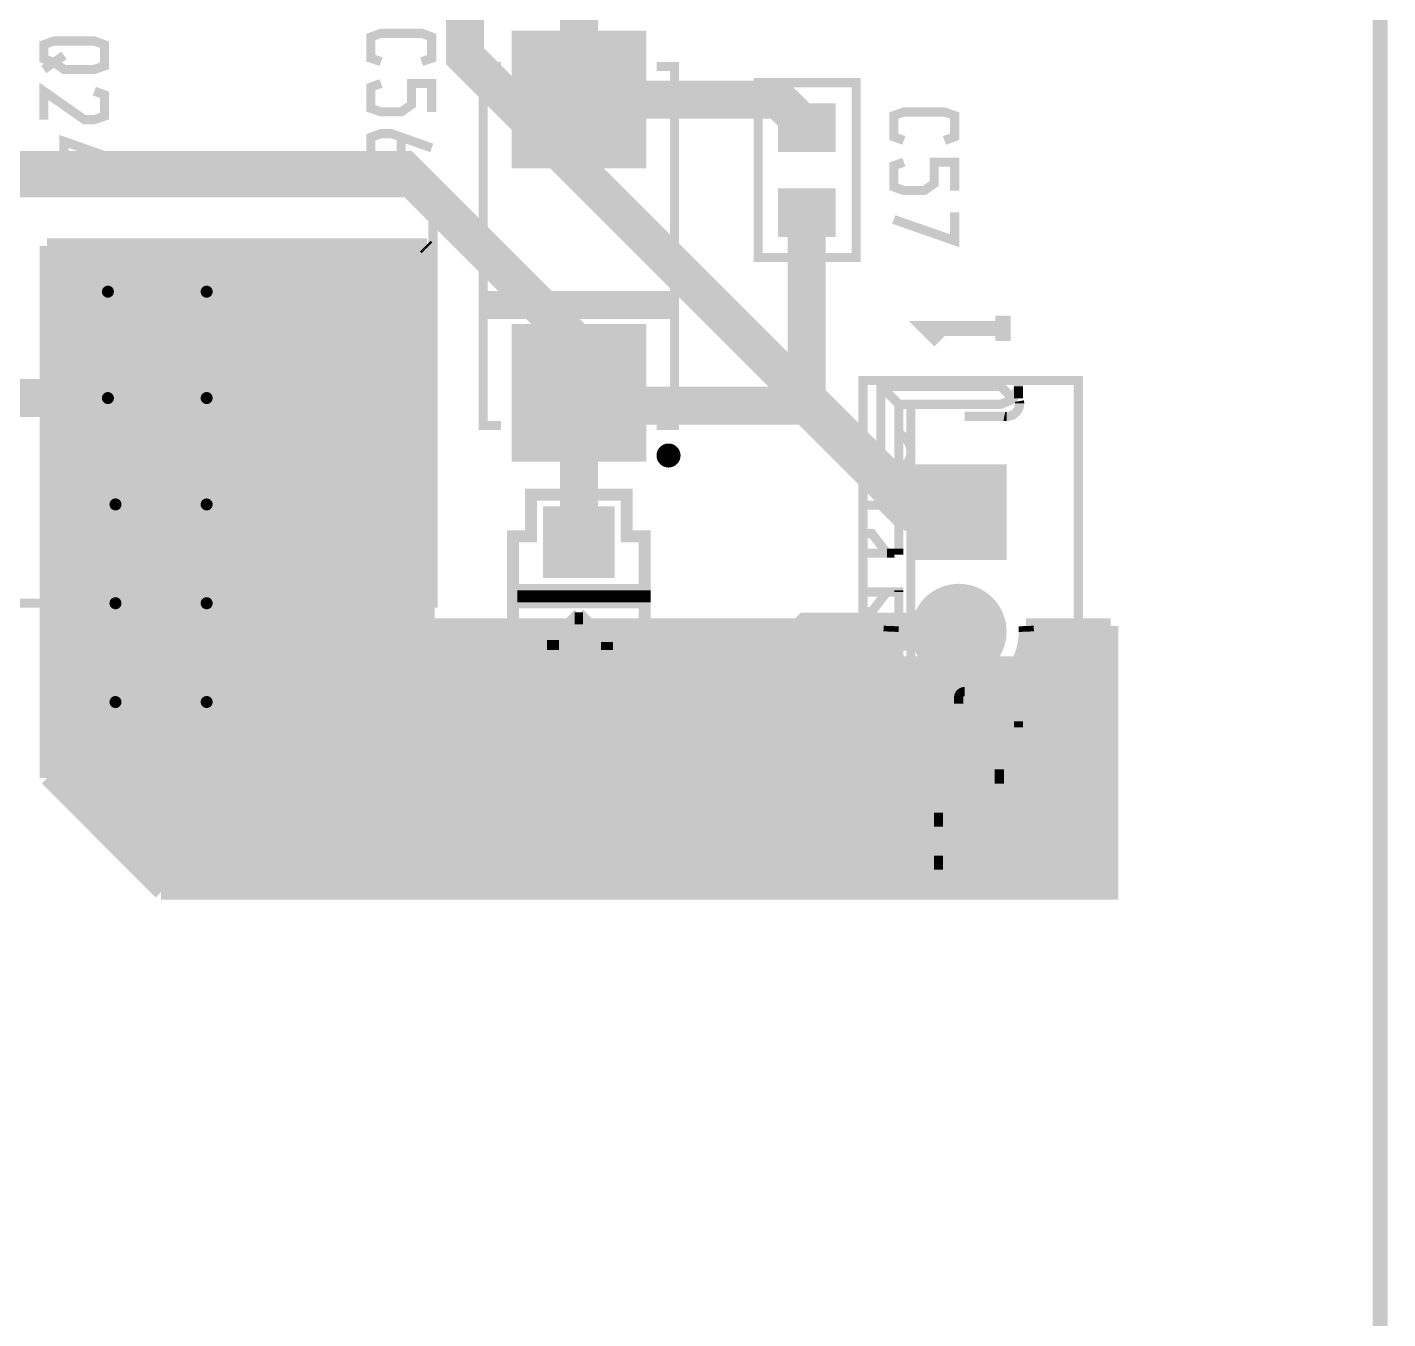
# Model space of a CAD drawing. Extents: x -18 to 155, y -91 to 215.
# Drawn here: x 132.38 to 155.13, y 121.14 to 142.72 of the extents above; entities that cross this region are included whole.
import ezdxf

# ---------------------------------------------------------------- set-up
doc = ezdxf.new("R2010")
doc.units = 0
doc.header["$MEASUREMENT"] = 0
doc.layers.get('0').update_dxf_attribs({"linetype": 'CONTINUOUS'})
for name, color, linetype in [('25-334-0_BOT', 7, 'CONTINUOUS'), ('25-334-0_DRD', 7, 'CONTINUOUS'), ('25-334-0_DRL', 2, 'CONTINUOUS'), ('25-334-0_IN1', 4, 'CONTINUOUS'), ('25-334-0_IN2', 3, 'CONTINUOUS'), ('25-334-0_SMB', 5, 'CONTINUOUS'), ('25-334-0_SMT', 10, 'CONTINUOUS'), ('25-334-0_SPT', 14, 'CONTINUOUS'), ('25-334-0_SST', 12, 'CONTINUOUS'), ('25-334-0_TOP', 11, 'CONTINUOUS'), ('THRUHOLE_TAP', 15, 'CONTINUOUS')]:
    doc.layers.add(name, color=color, linetype=linetype)

# ---------------------------------------------------------------- blocks, each defined once
blk = doc.blocks.new('SQUARE_34')
blk.add_solid([(0.8001, 0.8001), (0.8001, -0.8001), (-0.8001, 0.8001), (-0.8001, -0.8001)])
blk = doc.blocks.new('ROUND_35')
at = {"const_width": 0.8001}
blk.add_lwpolyline([(-0.40005, 0, 1), (0.40005, 0, 1)], format="xyb", close=True, dxfattribs=at)
blk = doc.blocks.new('ROUND_12')
at = {"const_width": 0.35052}
blk.add_lwpolyline([(-0.17526, 0, 1), (0.17526, 0, 1)], format="xyb", close=True, dxfattribs=at)
blk = doc.blocks.new('ROUND_3')
at = {"const_width": 0.50038}
blk.add_lwpolyline([(-0.25019, 0, 1), (0.25019, 0, 1)], format="xyb", close=True, dxfattribs=at)
blk = doc.blocks.new('ROUND_86')
at = {"const_width": 0.10033}
blk.add_lwpolyline([(-0.050164, 0, 1), (0.050164, 0, 1)], format="xyb", close=True, dxfattribs=at)
blk = doc.blocks.new('RECTANGLE_5')
blk.add_solid([(0.4826, 0.4064), (0.4826, -0.4064), (-0.4826, 0.4064), (-0.4826, -0.4064)])
blk = doc.blocks.new('RECTANGLE_6')
blk.add_solid([(1.12522, 1.14935), (1.12522, -1.14935), (-1.12522, 1.14935), (-1.12522, -1.14935)])
blk = doc.blocks.new('SQUARE_17')
blk.add_solid([(0.59944, 0.59944), (0.59944, -0.59944), (-0.59944, 0.59944), (-0.59944, -0.59944)])
blk = doc.blocks.new('RECTANGLE_42')
blk.add_solid([(0.8636, 2.0066), (0.8636, -2.0066), (-0.8636, 2.0066), (-0.8636, -2.0066)])
blk = doc.blocks.new('SQUARE_76')
blk.add_solid([(0.54991, 0.54991), (0.54991, -0.54991), (-0.54991, 0.54991), (-0.54991, -0.54991)])
blk = doc.blocks.new('ROUND_77')
at = {"const_width": 0.10033}
blk.add_lwpolyline([(-0.050164, 0, 1), (0.050164, 0, 1)], format="xyb", close=True, dxfattribs=at)

msp = doc.modelspace()

# ---------------------------------------------------------------- linework, layer by layer
at = {"layer": '25-334-0_BOT'}
for points, const_width in [([(139.7, 162.46856), (139.7, 154.686), (139.7, 142.24), (147.32, 134.62), (147.955, 134.62)], 0.635), ([(132.715, 139.065), (132.715, 130.175)], 0.254), ([(139.065, 139.065), (132.715, 139.065)], 0.254), ([(139.065, 139.0142), (132.715, 139.0142)], 0.254), ([(132.9436, 139.065), (132.9436, 129.9464)], 0.254), ([(133.1722, 139.065), (133.1722, 129.7178)], 0.254), ([(133.4008, 139.065), (133.4008, 129.4892)], 0.254), ([(133.6294, 139.065), (133.6294, 129.2606)], 0.254), ([(133.858, 139.065), (133.858, 129.032)], 0.254), ([(134.0866, 139.065), (134.0866, 128.8034)], 0.254), ([(134.3152, 139.065), (134.3152, 128.5748)], 0.254), ([(134.5438, 139.065), (134.5438, 128.3462)], 0.254), ([(134.7724, 139.065), (134.7724, 128.27)], 0.254), ([(135.001, 139.065), (135.001, 128.27)], 0.254), ([(135.2296, 139.065), (135.2296, 128.27)], 0.254), ([(135.4582, 139.065), (135.4582, 128.27)], 0.254), ([(135.6868, 139.065), (135.6868, 128.27)], 0.254), ([(135.9154, 139.065), (135.9154, 128.27)], 0.254), ([(136.144, 139.065), (136.144, 128.27)], 0.254), ([(136.3726, 139.065), (136.3726, 128.27)], 0.254), ([(136.6012, 139.065), (136.6012, 128.27)], 0.254), ([(136.8298, 139.065), (136.8298, 128.27)], 0.254), ([(137.0584, 139.065), (137.0584, 128.27)], 0.254), ([(137.287, 139.065), (137.287, 128.27)], 0.254), ([(137.5156, 139.065), (137.5156, 128.27)], 0.254), ([(137.7442, 139.065), (137.7442, 128.27)], 0.254), ([(137.9728, 139.065), (137.9728, 128.27)], 0.254), ([(138.2014, 139.065), (138.2014, 128.27)], 0.254), ([(138.43, 139.065), (138.43, 128.27)], 0.254), ([(138.6586, 139.065), (138.6586, 128.27)], 0.254), ([(138.8872, 139.065), (138.8872, 128.27)], 0.254), ([(139.065, 139.065), (139.065, 132.715)], 0.254), ([(139.065, 138.7856), (132.715, 138.7856)], 0.254), ([(139.065, 138.557), (132.715, 138.557)], 0.254), ([(139.065, 138.3284), (132.715, 138.3284)], 0.254), ([(139.065, 138.0998), (132.715, 138.0998)], 0.254), ([(139.065, 137.8712), (132.715, 137.8712)], 0.254), ([(139.065, 137.6426), (132.715, 137.6426)], 0.254), ([(139.065, 137.414), (132.715, 137.414)], 0.254), ([(139.065, 137.1854), (132.715, 137.1854)], 0.254), ([(139.065, 136.9568), (132.715, 136.9568)], 0.254), ([(139.065, 136.7282), (132.715, 136.7282)], 0.254), ([(139.065, 136.4996), (132.715, 136.4996)], 0.254), ([(139.065, 136.271), (132.715, 136.271)], 0.254), ([(139.065, 136.0424), (132.715, 136.0424)], 0.254), ([(139.065, 135.8138), (132.715, 135.8138)], 0.254), ([(139.065, 135.5852), (132.715, 135.5852)], 0.254), ([(139.065, 135.3566), (132.715, 135.3566)], 0.254), ([(139.065, 135.128), (132.715, 135.128)], 0.254), ([(139.065, 134.8994), (132.715, 134.8994)], 0.254), ([(139.065, 134.6708), (132.715, 134.6708)], 0.254), ([(139.065, 134.4422), (132.715, 134.4422)], 0.254), ([(139.065, 134.2136), (132.715, 134.2136)], 0.254), ([(139.065, 133.985), (132.715, 133.985)], 0.254), ([(139.065, 133.7564), (132.715, 133.7564)], 0.254), ([(139.065, 133.5278), (132.715, 133.5278)], 0.254), ([(139.065, 133.2992), (132.715, 133.2992)], 0.254), ([(139.065, 133.0706), (132.715, 133.0706)], 0.254), ([(139.065, 132.842), (132.715, 132.842)], 0.254), ([(150.495, 132.715), (150.495, 128.27), (134.62, 128.27)], 0.254), ([(146.82724, 132.715), (139.065, 132.715)], 0.254), ([(139.1158, 132.715), (139.1158, 128.27)], 0.254), ([(139.3444, 132.715), (139.3444, 128.27)], 0.254), ([(139.573, 132.715), (139.573, 128.27)], 0.254), ([(139.8016, 132.715), (139.8016, 128.27)], 0.254), ([(140.0302, 132.715), (140.0302, 128.27)], 0.254), ([(140.2588, 132.715), (140.2588, 128.27)], 0.254), ([(140.4874, 132.715), (140.4874, 128.27)], 0.254), ([(140.716, 132.715), (140.716, 128.27)], 0.254), ([(140.9446, 132.715), (140.9446, 128.27)], 0.254), ([(141.1732, 132.715), (141.1732, 128.27)], 0.254), ([(141.4018, 132.715), (141.4018, 128.27)], 0.254), ([(141.6304, 132.715), (141.6304, 128.27)], 0.254), ([(141.859, 132.715), (141.859, 128.27)], 0.254), ([(142.0876, 132.715), (142.0876, 128.27)], 0.254), ([(142.3162, 132.715), (142.3162, 128.27)], 0.254), ([(142.5448, 132.715), (142.5448, 128.27)], 0.254), ([(142.7734, 132.715), (142.7734, 128.27)], 0.254), ([(143.002, 132.715), (143.002, 128.27)], 0.254), ([(143.2306, 132.715), (143.2306, 128.27)], 0.254), ([(143.4592, 132.715), (143.4592, 128.27)], 0.254), ([(143.6878, 132.715), (143.6878, 128.27)], 0.254), ([(143.9164, 132.715), (143.9164, 128.27)], 0.254), ([(144.145, 132.715), (144.145, 128.27)], 0.254), ([(144.3736, 132.715), (144.3736, 128.27)], 0.254), ([(144.6022, 132.715), (144.6022, 128.27)], 0.254), ([(144.8308, 132.715), (144.8308, 128.27)], 0.254), ([(145.0594, 132.715), (145.0594, 128.27)], 0.254), ([(145.288, 132.715), (145.288, 128.27)], 0.254), ([(145.5166, 132.715), (145.5166, 128.27)], 0.254), ([(145.7452, 132.715), (145.7452, 128.27)], 0.254), ([(145.9738, 132.715), (145.9738, 128.27)], 0.254), ([(146.2024, 132.715), (146.2024, 128.27)], 0.254), ([(146.431, 132.715), (146.431, 128.27)], 0.254), ([(146.6596, 132.715), (146.6596, 128.27)], 0.254), ([(146.82724, 132.715), (146.82333, 132.62102)], 0.254), ([(150.495, 132.715), (149.08022, 132.715)], 0.254), ([(149.0853, 132.62102), (149.08138, 132.7151)], 0.254), ([(149.1742, 132.715), (149.1742, 128.27)], 0.254), ([(149.4028, 132.715), (149.4028, 128.27)], 0.254), ([(149.6314, 132.715), (149.6314, 128.27)], 0.254), ([(149.86, 132.715), (149.86, 128.27)], 0.254), ([(150.0886, 132.715), (150.0886, 128.27)], 0.254), ([(150.3172, 132.715), (150.3172, 128.27)], 0.254), ([(146.8247, 132.6134), (132.715, 132.6134)], 0.254), ([(147.1549, 131.82092), (147.955, 132.62102)], 0.254), ([(148.75256, 131.82092), (147.955, 132.62102)], 0.254), ([(150.495, 132.6134), (149.0853, 132.6134)], 0.254), ([(146.8501, 132.3848), (132.715, 132.3848)], 0.254), ([(150.495, 132.3848), (149.0599, 132.3848)], 0.254), ([(146.92376, 132.1562), (132.715, 132.1562)], 0.254), ([(146.8882, 132.2451), (146.8882, 128.27)], 0.254), ([(148.9456, 132.07492), (148.9456, 128.27)], 0.254), ([(150.495, 132.1562), (148.98624, 132.1562)], 0.254), ([(147.06092, 131.9276), (132.715, 131.9276)], 0.254), ([(147.1168, 131.86156), (147.1168, 128.27)], 0.254), ([(150.495, 131.9276), (148.84908, 131.9276)], 0.254), ([(147.29968, 131.699), (132.715, 131.699)], 0.254), ([(147.3454, 131.66852), (147.3454, 128.27)], 0.254), ([(148.4884, 131.6228), (148.4884, 128.27)], 0.254), ([(150.495, 131.699), (148.61032, 131.699)], 0.254), ([(148.717, 131.78536), (148.717, 128.27)], 0.254), ([(150.495, 131.4704), (132.715, 131.4704)], 0.254), ([(147.574, 131.55676), (147.574, 128.27)], 0.254), ([(147.8026, 131.50088), (147.8026, 128.27)], 0.254), ([(148.0312, 131.49326), (148.0312, 128.27)], 0.254), ([(148.2598, 131.53136), (148.2598, 128.27)], 0.254), ([(150.495, 131.2418), (132.715, 131.2418)], 0.254), ([(150.495, 131.0132), (132.715, 131.0132)], 0.254), ([(150.495, 130.7846), (132.715, 130.7846)], 0.254), ([(150.495, 130.556), (132.715, 130.556)], 0.254), ([(150.495, 130.3274), (132.715, 130.3274)], 0.254), ([(132.715, 130.175), (134.62, 128.27)], 0.254), ([(150.495, 130.0988), (132.7912, 130.0988)], 0.254), ([(150.495, 129.8702), (133.0198, 129.8702)], 0.254), ([(150.495, 129.6416), (133.2484, 129.6416)], 0.254), ([(150.495, 129.413), (133.477, 129.413)], 0.254), ([(150.495, 129.1844), (133.7056, 129.1844)], 0.254), ([(150.495, 128.9558), (133.9342, 128.9558)], 0.254), ([(150.495, 128.7272), (134.1628, 128.7272)], 0.254), ([(150.495, 128.4986), (134.3914, 128.4986)], 0.254)]:
    msp.add_lwpolyline(points, dxfattribs=dict(at, const_width=const_width))
at = {"layer": '25-334-0_BOT', "const_width": 0.254}
for points in [[(146.8247, 132.62102, 0.4142136), (147.955, 131.49072)], [(147.955, 131.49072, 0.4142136), (149.0853, 132.62102)]]:
    msp.add_lwpolyline(points, format="xyb", dxfattribs=at)
at = {"layer": '25-334-0_DRD', "const_width": 0.254}
for points in [[(-15.99946, -4.99872), (155.00096, -4.99872), (155.00096, 215.00084), (-4.99872, 215.00084), (-4.99872, 189.35954), (-15.99946, 189.35954), (-15.99946, -4.99872)], [(134.366, 138.938), (133.096, 137.668)], [(134.366, 137.668), (133.096, 138.938)], [(136.017, 138.938), (134.747, 137.668)], [(136.017, 137.668), (134.747, 138.938)], [(134.366, 137.16), (133.096, 135.89)], [(134.366, 135.89), (133.096, 137.16)], [(136.017, 137.16), (134.747, 135.89)], [(136.017, 135.89), (134.747, 137.16)], [(134.493, 135.382), (133.223, 134.112)], [(134.493, 134.112), (133.223, 135.382)], [(136.017, 135.382), (134.747, 134.112)], [(136.017, 134.112), (134.747, 135.382)], [(147.955, 135.255), (147.32, 134.62)], [(148.59, 134.62), (147.955, 135.255)], [(147.32, 134.62), (147.955, 133.985)], [(147.955, 133.985), (148.59, 134.62)], [(134.493, 133.731), (133.223, 132.461)], [(134.493, 132.461), (133.223, 133.731)], [(136.017, 133.731), (134.747, 132.461)], [(136.017, 132.461), (134.747, 133.731)], [(147.955, 133.25602), (147.32, 132.62102)], [(148.59, 132.62102), (147.955, 133.25602)], [(147.32, 132.62102), (147.955, 131.98602)], [(147.955, 131.98602), (148.59, 132.62102)], [(134.493, 132.08), (133.223, 130.81)], [(134.493, 130.81), (133.223, 132.08)], [(136.017, 132.08), (134.747, 130.81)], [(136.017, 130.81), (134.747, 132.08)]]:
    msp.add_lwpolyline(points, dxfattribs=at)
at = {"layer": '25-334-0_DRL', "const_width": 0.254}
msp.add_lwpolyline([(-15.99946, -4.99872), (155.00096, -4.99872), (155.00096, 215.00084), (-4.99872, 215.00084), (-4.99872, 189.35954), (-15.99946, 189.35954), (-15.99946, -4.99872)], dxfattribs=at)
at = {"layer": '25-334-0_SMB', "const_width": 0.254}
for points in [[(138.43, 138.43), (133.35, 138.43), (133.35, 130.81)], [(133.4516, 138.43), (133.4516, 130.7084)], [(133.6802, 138.43), (133.6802, 130.4798)], [(133.9088, 138.43), (133.9088, 130.2512)], [(134.1374, 138.43), (134.1374, 130.0226)], [(134.366, 138.43), (134.366, 129.794)], [(134.5946, 138.43), (134.5946, 129.5654)], [(134.8232, 138.43), (134.8232, 129.3368)], [(135.0518, 138.43), (135.0518, 129.1082)], [(135.2804, 138.43), (135.2804, 128.905)], [(135.509, 138.43), (135.509, 128.905)], [(135.7376, 138.43), (135.7376, 128.905)], [(135.9662, 138.43), (135.9662, 128.905)], [(136.1948, 138.43), (136.1948, 128.905)], [(136.4234, 138.43), (136.4234, 128.905)], [(136.652, 138.43), (136.652, 128.905)], [(136.8806, 138.43), (136.8806, 128.905)], [(137.1092, 138.43), (137.1092, 128.905)], [(137.3378, 138.43), (137.3378, 128.905)], [(137.5664, 138.43), (137.5664, 128.905)], [(137.795, 138.43), (137.795, 128.905)], [(138.0236, 138.43), (138.0236, 128.905)], [(138.2522, 138.43), (138.2522, 128.905)], [(138.43, 138.43), (138.43, 132.08)], [(138.43, 138.3792), (133.35, 138.3792)], [(138.43, 138.1506), (133.35, 138.1506)], [(138.43, 137.922), (133.35, 137.922)], [(138.43, 137.6934), (133.35, 137.6934)], [(138.43, 137.4648), (133.35, 137.4648)], [(138.43, 137.2362), (133.35, 137.2362)], [(138.43, 137.0076), (133.35, 137.0076)], [(138.43, 136.779), (133.35, 136.779)], [(138.43, 136.5504), (133.35, 136.5504)], [(138.43, 136.3218), (133.35, 136.3218)], [(138.43, 136.0932), (133.35, 136.0932)], [(138.43, 135.8646), (133.35, 135.8646)], [(138.43, 135.636), (133.35, 135.636)], [(138.43, 135.4074), (133.35, 135.4074)], [(138.43, 135.1788), (133.35, 135.1788)], [(138.43, 134.9502), (133.35, 134.9502)], [(138.43, 134.7216), (133.35, 134.7216)], [(138.43, 134.493), (133.35, 134.493)], [(138.43, 134.2644), (133.35, 134.2644)], [(138.43, 134.0358), (133.35, 134.0358)], [(138.43, 133.8072), (133.35, 133.8072)], [(138.43, 133.5786), (133.35, 133.5786)], [(138.43, 133.35), (133.35, 133.35)], [(138.43, 133.1214), (133.35, 133.1214)], [(138.43, 132.8928), (133.35, 132.8928)], [(138.43, 132.6642), (133.35, 132.6642)], [(138.43, 132.4356), (133.35, 132.4356)], [(138.43, 132.207), (133.35, 132.207)], [(149.86, 132.08), (138.43, 132.08)], [(138.4808, 132.08), (138.4808, 128.905)], [(138.7094, 132.08), (138.7094, 128.905)], [(138.938, 132.08), (138.938, 128.905)], [(139.1666, 132.08), (139.1666, 128.905)], [(139.3952, 132.08), (139.3952, 128.905)], [(139.6238, 132.08), (139.6238, 128.905)], [(139.8524, 132.08), (139.8524, 128.905)], [(140.081, 132.08), (140.081, 128.905)], [(140.3096, 132.08), (140.3096, 128.905)], [(140.5382, 132.08), (140.5382, 128.905)], [(140.7668, 132.08), (140.7668, 128.905)], [(140.9954, 132.08), (140.9954, 128.905)], [(141.224, 132.08), (141.224, 128.905)], [(141.4526, 132.08), (141.4526, 128.905)], [(141.6812, 132.08), (141.6812, 128.905)], [(141.9098, 132.08), (141.9098, 128.905)], [(142.1384, 132.08), (142.1384, 128.905)], [(142.367, 132.08), (142.367, 128.905)], [(142.5956, 132.08), (142.5956, 128.905)], [(142.8242, 132.08), (142.8242, 128.905)], [(143.0528, 132.08), (143.0528, 128.905)], [(143.2814, 132.08), (143.2814, 128.905)], [(143.51, 132.08), (143.51, 128.905)], [(143.7386, 132.08), (143.7386, 128.905)], [(143.9672, 132.08), (143.9672, 128.905)], [(144.1958, 132.08), (144.1958, 128.905)], [(144.4244, 132.08), (144.4244, 128.905)], [(144.653, 132.08), (144.653, 128.905)], [(144.8816, 132.08), (144.8816, 128.905)], [(145.1102, 132.08), (145.1102, 128.905)], [(145.3388, 132.08), (145.3388, 128.905)], [(145.5674, 132.08), (145.5674, 128.905)], [(145.796, 132.08), (145.796, 128.905)], [(146.0246, 132.08), (146.0246, 128.905)], [(146.2532, 132.08), (146.2532, 128.905)], [(146.4818, 132.08), (146.4818, 128.905)], [(146.7104, 132.08), (146.7104, 128.905)], [(146.939, 132.08), (146.939, 128.905)], [(147.1676, 132.08), (147.1676, 128.905)], [(147.3962, 132.08), (147.3962, 128.905)], [(147.6248, 132.08), (147.6248, 128.905)], [(147.8534, 132.08), (147.8534, 128.905)], [(148.082, 132.08), (148.082, 128.905)], [(148.3106, 132.08), (148.3106, 128.905)], [(148.5392, 132.08), (148.5392, 128.905)], [(148.7678, 132.08), (148.7678, 128.905)], [(148.9964, 132.08), (148.9964, 128.905)], [(149.225, 132.08), (149.225, 128.905)], [(149.4536, 132.08), (149.4536, 128.905)], [(149.6822, 132.08), (149.6822, 128.905)], [(149.86, 132.08), (149.86, 128.905)], [(149.86, 131.9784), (133.35, 131.9784)], [(149.86, 131.7498), (133.35, 131.7498)], [(149.86, 131.5212), (133.35, 131.5212)], [(149.86, 131.2926), (133.35, 131.2926)], [(149.86, 131.064), (133.35, 131.064)], [(149.86, 130.8354), (133.35, 130.8354)], [(133.35, 130.81), (135.255, 128.905)], [(149.86, 130.6068), (133.5532, 130.6068)], [(149.86, 130.3782), (133.7818, 130.3782)], [(149.86, 130.1496), (134.0104, 130.1496)], [(149.86, 129.921), (134.239, 129.921)], [(149.86, 129.6924), (134.4676, 129.6924)], [(149.86, 129.4638), (134.6962, 129.4638)], [(149.86, 129.2352), (134.9248, 129.2352)], [(149.86, 129.0066), (135.1534, 129.0066)], [(149.86, 128.905), (135.255, 128.905)]]:
    msp.add_lwpolyline(points, dxfattribs=at)
at = {"layer": '25-334-0_SMT', "const_width": 0.254}
for points in [[(133.35, 138.43), (133.35, 130.81)], [(138.43, 138.43), (133.35, 138.43)], [(133.4516, 138.43), (133.4516, 130.7084)], [(133.6802, 138.43), (133.6802, 130.4798)], [(133.9088, 138.43), (133.9088, 130.2512)], [(134.1374, 138.43), (134.1374, 130.0226)], [(134.366, 138.43), (134.366, 129.794)], [(134.5946, 138.43), (134.5946, 129.5654)], [(134.8232, 138.43), (134.8232, 129.3368)], [(135.0518, 138.43), (135.0518, 129.1082)], [(135.2804, 138.43), (135.2804, 128.905)], [(135.509, 138.43), (135.509, 128.905)], [(135.7376, 138.43), (135.7376, 128.905)], [(135.9662, 138.43), (135.9662, 128.905)], [(136.1948, 138.43), (136.1948, 128.905)], [(136.4234, 138.43), (136.4234, 128.905)], [(136.652, 138.43), (136.652, 128.905)], [(136.8806, 138.43), (136.8806, 128.905)], [(137.1092, 138.43), (137.1092, 128.905)], [(137.3378, 138.43), (137.3378, 128.905)], [(137.5664, 138.43), (137.5664, 128.905)], [(137.795, 138.43), (137.795, 128.905)], [(138.0236, 138.43), (138.0236, 128.905)], [(138.2522, 138.43), (138.2522, 128.905)], [(138.43, 138.43), (138.43, 132.08)], [(138.43, 138.3792), (133.35, 138.3792)], [(138.43, 138.1506), (133.35, 138.1506)], [(138.43, 137.922), (133.35, 137.922)], [(138.43, 137.6934), (133.35, 137.6934)], [(138.43, 137.4648), (133.35, 137.4648)], [(138.43, 137.2362), (133.35, 137.2362)], [(138.43, 137.0076), (133.35, 137.0076)], [(138.43, 136.779), (133.35, 136.779)], [(138.43, 136.5504), (133.35, 136.5504)], [(138.43, 136.3218), (133.35, 136.3218)], [(138.43, 136.0932), (133.35, 136.0932)], [(138.43, 135.8646), (133.35, 135.8646)], [(138.43, 135.636), (133.35, 135.636)], [(138.43, 135.4074), (133.35, 135.4074)], [(138.43, 135.1788), (133.35, 135.1788)], [(138.43, 134.9502), (133.35, 134.9502)], [(138.43, 134.7216), (133.35, 134.7216)], [(138.43, 134.493), (133.35, 134.493)], [(138.43, 134.2644), (133.35, 134.2644)], [(138.43, 134.0358), (133.35, 134.0358)], [(138.43, 133.8072), (133.35, 133.8072)], [(138.43, 133.5786), (133.35, 133.5786)], [(138.43, 133.35), (133.35, 133.35)], [(138.43, 133.1214), (133.35, 133.1214)], [(138.43, 132.8928), (133.35, 132.8928)], [(138.43, 132.6642), (133.35, 132.6642)], [(138.43, 132.4356), (133.35, 132.4356)], [(138.43, 132.207), (133.35, 132.207)], [(149.86, 132.08), (149.86, 128.905), (135.255, 128.905)], [(149.86, 132.08), (138.43, 132.08)], [(138.4808, 132.08), (138.4808, 128.905)], [(138.7094, 132.08), (138.7094, 128.905)], [(138.938, 132.08), (138.938, 128.905)], [(139.1666, 132.08), (139.1666, 128.905)], [(139.3952, 132.08), (139.3952, 128.905)], [(139.6238, 132.08), (139.6238, 128.905)], [(139.8524, 132.08), (139.8524, 128.905)], [(140.081, 132.08), (140.081, 128.905)], [(140.3096, 132.08), (140.3096, 128.905)], [(140.5382, 132.08), (140.5382, 128.905)], [(140.7668, 132.08), (140.7668, 128.905)], [(140.9954, 132.08), (140.9954, 128.905)], [(141.224, 132.08), (141.224, 128.905)], [(141.4526, 132.08), (141.4526, 128.905)], [(141.6812, 132.08), (141.6812, 128.905)], [(141.9098, 132.08), (141.9098, 128.905)], [(142.1384, 132.08), (142.1384, 128.905)], [(142.367, 132.08), (142.367, 128.905)], [(142.5956, 132.08), (142.5956, 128.905)], [(142.8242, 132.08), (142.8242, 128.905)], [(143.0528, 132.08), (143.0528, 128.905)], [(143.2814, 132.08), (143.2814, 128.905)], [(143.51, 132.08), (143.51, 128.905)], [(143.7386, 132.08), (143.7386, 128.905)], [(143.9672, 132.08), (143.9672, 128.905)], [(144.1958, 132.08), (144.1958, 128.905)], [(144.4244, 132.08), (144.4244, 128.905)], [(144.653, 132.08), (144.653, 128.905)], [(144.8816, 132.08), (144.8816, 128.905)], [(145.1102, 132.08), (145.1102, 128.905)], [(145.3388, 132.08), (145.3388, 128.905)], [(145.5674, 132.08), (145.5674, 128.905)], [(145.796, 132.08), (145.796, 128.905)], [(146.0246, 132.08), (146.0246, 128.905)], [(146.2532, 132.08), (146.2532, 128.905)], [(146.4818, 132.08), (146.4818, 128.905)], [(146.7104, 132.08), (146.7104, 128.905)], [(146.939, 132.08), (146.939, 128.905)], [(147.1676, 132.08), (147.1676, 128.905)], [(147.3962, 132.08), (147.3962, 128.905)], [(147.6248, 132.08), (147.6248, 128.905)], [(147.8534, 132.08), (147.8534, 128.905)], [(148.082, 132.08), (148.082, 128.905)], [(148.3106, 132.08), (148.3106, 128.905)], [(148.5392, 132.08), (148.5392, 128.905)], [(148.7678, 132.08), (148.7678, 128.905)], [(148.9964, 132.08), (148.9964, 128.905)], [(149.225, 132.08), (149.225, 128.905)], [(149.4536, 132.08), (149.4536, 128.905)], [(149.6822, 132.08), (149.6822, 128.905)], [(149.86, 131.9784), (133.35, 131.9784)], [(149.86, 131.7498), (133.35, 131.7498)], [(149.86, 131.5212), (133.35, 131.5212)], [(149.86, 131.2926), (133.35, 131.2926)], [(149.86, 131.064), (133.35, 131.064)], [(149.86, 130.8354), (133.35, 130.8354)], [(133.35, 130.81), (135.255, 128.905)], [(149.86, 130.6068), (133.5532, 130.6068)], [(149.86, 130.3782), (133.7818, 130.3782)], [(149.86, 130.1496), (134.0104, 130.1496)], [(149.86, 129.921), (134.239, 129.921)], [(149.86, 129.6924), (134.4676, 129.6924)], [(149.86, 129.4638), (134.6962, 129.4638)], [(149.86, 129.2352), (134.9248, 129.2352)], [(149.86, 129.0066), (135.1534, 129.0066)]]:
    msp.add_lwpolyline(points, dxfattribs=at)
at = {"layer": '25-334-0_SST'}
for points, const_width in [([(138.29792, 142.14602), (138.12774, 142.20444), (138.12774, 142.56004), (138.29792, 142.621), (138.9761, 142.621), (139.14374, 142.56004), (139.14374, 142.20444), (138.9761, 142.14602)], 0.1524), ([(132.8293, 142.49146), (132.65912, 142.4305), (132.65912, 142.19428), (132.8293, 142.13586), (132.99694, 142.01648), (133.50494, 142.01648), (133.67512, 142.0749), (133.67512, 142.4305), (133.50494, 142.49146), (132.8293, 142.49146)], 0.1524), ([(132.99694, 142.2527), (132.65912, 142.01648)], 0.1524), ([(140.30452, 136.06526), (140.0048, 136.06526), (140.0048, 142.06474), (140.30452, 142.06474)], 0.1524), ([(142.90548, 136.06526), (143.2052, 136.06526), (143.2052, 142.06474), (142.90548, 142.06474)], 0.1524), ([(132.65912, 141.17828), (132.65912, 141.65326), (133.3373, 141.17828), (133.50494, 141.17828), (133.67512, 141.2367), (133.67512, 141.5923), (133.50494, 141.65326)], 0.1524), ([(138.29792, 141.7828), (138.12774, 141.72184), (138.12774, 141.36624), (138.29792, 141.30782), (138.63574, 141.30782), (138.80592, 141.4272), (138.80592, 141.7828), (139.14374, 141.7828), (139.14374, 141.30782)], 0.1524), ([(146.2405, 138.8745), (146.2405, 141.7955), (144.6022, 141.7955), (144.6022, 138.8745), (146.2405, 138.8745)], 0.1524), ([(147.03806, 140.8303), (146.87042, 140.89126), (146.87042, 141.24686), (147.03806, 141.30528), (147.71624, 141.30528), (147.88642, 141.24686), (147.88642, 140.89126), (147.71624, 140.8303)], 0.1524), ([(132.99694, 140.34008), (132.99694, 140.81506), (133.67512, 140.5763), (133.67512, 140.45946), (132.65912, 140.45946)], 0.1524), ([(138.63574, 140.88364), (138.63574, 140.52804), (138.4681, 140.46962), (138.29792, 140.46962), (138.12774, 140.52804), (138.12774, 140.88364), (138.29792, 140.9446), (138.4681, 140.9446), (139.14374, 140.70584)], 0.1524), ([(147.03806, 140.46708), (146.87042, 140.40866), (146.87042, 140.05306), (147.03806, 139.9921), (147.37842, 139.9921), (147.54606, 140.11148), (147.54606, 140.46708), (147.88642, 140.46708), (147.88642, 139.9921)], 0.1524), ([(130.0734, 139.954), (130.0734, 133.096), (139.1666, 133.096), (139.1666, 139.954), (130.0734, 139.954)], 0.1524), ([(146.87042, 139.5095), (147.88642, 139.1539), (147.88642, 139.62888)], 0.1524), ([(143.1925, 138.2395), (140.0175, 138.2395), (140.0175, 137.922)], 0.1524), ([(140.1191, 138.2395), (140.1191, 137.922)], 0.1524), ([(140.25626, 138.2395), (140.25626, 137.922)], 0.1524), ([(140.39342, 138.2395), (140.39342, 137.922)], 0.1524), ([(140.53058, 138.2395), (140.53058, 137.922)], 0.1524), ([(140.66774, 138.2395), (140.66774, 137.922)], 0.1524), ([(140.8049, 138.2395), (140.8049, 137.922)], 0.1524), ([(140.94206, 138.2395), (140.94206, 137.922)], 0.1524), ([(141.07922, 138.2395), (141.07922, 137.922)], 0.1524), ([(141.21638, 138.2395), (141.21638, 137.922)], 0.1524), ([(141.35354, 138.2395), (141.35354, 137.922)], 0.1524), ([(141.4907, 138.2395), (141.4907, 137.922)], 0.1524), ([(141.62786, 138.2395), (141.62786, 137.922)], 0.1524), ([(141.76502, 138.2395), (141.76502, 137.922)], 0.1524), ([(141.90218, 138.2395), (141.90218, 137.922)], 0.1524), ([(142.03934, 138.2395), (142.03934, 137.922)], 0.1524), ([(142.1765, 138.2395), (142.1765, 137.922)], 0.1524), ([(142.31366, 138.2395), (142.31366, 137.922)], 0.1524), ([(142.45082, 138.2395), (142.45082, 137.922)], 0.1524), ([(142.58798, 138.2395), (142.58798, 137.922)], 0.1524), ([(142.72514, 138.2395), (142.72514, 137.922)], 0.1524), ([(142.8623, 138.2395), (142.8623, 137.922)], 0.1524), ([(142.99946, 138.2395), (142.99946, 137.922)], 0.1524), ([(143.13662, 138.2395), (143.13662, 137.922)], 0.1524), ([(143.1925, 138.2395), (143.1925, 137.922)], 0.1524), ([(143.1925, 138.16076), (140.0175, 138.16076)], 0.1524), ([(143.1925, 138.0236), (140.0175, 138.0236)], 0.1524), ([(143.1925, 137.922), (140.0175, 137.922)], 0.1524), ([(148.69668, 137.90168), (148.69668, 137.4775)], 0.254), ([(148.69668, 137.68832), (147.42668, 137.68832), (147.6375, 137.4775)], 0.254), ([(146.95424, 132.78358), (146.65452, 132.48386), (146.65452, 131.11988), (148.65604, 131.11988), (148.65604, 131.02082), (148.95576, 131.02082), (149.95398, 131.02082), (149.95398, 136.81964), (148.95576, 136.81964), (148.65604, 136.81964), (146.3548, 136.81964), (146.3548, 134.7343), (146.65452, 134.7343), (146.95424, 134.43458), (146.95424, 136.42086), (148.65604, 136.42086), (148.86686, 136.50722), (148.95576, 136.72058), (148.95576, 136.81964)], 0.1524), ([(148.65604, 136.81964), (148.65604, 136.72058), (146.65452, 136.72058), (146.65452, 134.7343)], 0.1524), ([(146.95424, 136.42086), (146.65452, 136.72058)], 0.1524), ([(148.65604, 136.72058), (148.86686, 136.50722)], 0.1524), ([(148.95576, 136.51992), (148.95576, 136.72058)], 0.1524), ([(147.1549, 131.4196), (147.1549, 133.60908), (147.1549, 136.42086)], 0.1524), ([(148.717, 136.2202), (148.05406, 136.2202)], 0.1524), ([(143.22552, 135.54202), (142.98168, 135.54202)], 0.1524), ([(143.1544, 135.67918), (143.05534, 135.67918)], 0.1524), ([(143.08074, 135.6868), (143.08074, 135.44296)], 0.1524), ([(143.2179, 135.61314), (143.2179, 135.51408)], 0.1524), ([(140.50518, 134.2136), (140.50518, 131.2164), (140.8049, 131.2164), (140.8049, 130.5179), (142.4051, 130.5179), (142.4051, 131.2164), (142.70482, 131.2164), (142.70482, 134.2136), (142.4051, 134.2136), (142.4051, 134.9121), (140.8049, 134.9121), (140.8049, 134.2136), (140.50518, 134.2136)], 0.20066), ([(146.3548, 134.7343), (146.3548, 134.25932), (146.50466, 134.25932), (146.75358, 133.9342), (146.3548, 133.9342), (146.3548, 133.28396)], 0.1524), ([(146.95424, 133.9342), (146.95424, 134.43458)], 0.1524), ([(146.3548, 134.25932), (146.3548, 133.9342)], 0.1524), ([(146.75358, 133.9342), (146.95424, 133.9342), (146.95424, 133.9088)], 0.1524), ([(140.70584, 133.31444), (140.50518, 133.31444), (140.50518, 133.11378)], 0.20066), ([(142.70482, 133.28396), (140.50518, 133.28396)], 0.20066), ([(140.67536, 133.31444), (140.67536, 133.11378)], 0.20066), ([(142.70482, 133.31444), (140.70584, 133.31444)], 0.20066), ([(140.85316, 133.31444), (140.85316, 133.11378)], 0.20066), ([(141.0335, 133.31444), (141.0335, 133.11378)], 0.20066), ([(141.21384, 133.31444), (141.21384, 133.11378)], 0.20066), ([(141.39418, 133.31444), (141.39418, 133.11378)], 0.20066), ([(141.57198, 133.31444), (141.57198, 133.11378)], 0.20066), ([(141.75232, 133.31444), (141.75232, 133.11378)], 0.20066), ([(141.93266, 133.31444), (141.93266, 133.11378)], 0.20066), ([(142.113, 133.31444), (142.113, 133.11378)], 0.20066), ([(142.29334, 133.31444), (142.29334, 133.11378)], 0.20066), ([(142.47114, 133.31444), (142.47114, 133.11378)], 0.20066), ([(142.65148, 133.31444), (142.65148, 133.11378)], 0.20066), ([(142.70482, 133.31444), (142.70482, 133.11378)], 0.20066), ([(148.95576, 131.32054), (148.95576, 131.11988), (148.86686, 131.3307), (148.65604, 131.4196), (146.95424, 131.4196), (146.95424, 132.78358), (146.95424, 133.28396), (146.75358, 133.28396), (146.3548, 133.28396), (146.3548, 132.95884), (146.50466, 132.95884), (146.75358, 133.28396)], 0.1524), ([(146.95424, 133.30936), (146.95424, 133.28396)], 0.1524), ([(142.70482, 133.11378), (140.50518, 133.11378)], 0.20066), ([(141.605, 132.91566), (142.20444, 132.31622), (141.00556, 132.31622)], 0.20066), ([(141.605, 132.91566), (141.00556, 132.31622)], 0.20066), ([(141.53388, 132.842), (141.53388, 132.31622)], 0.20066), ([(141.67612, 132.842), (141.53388, 132.842)], 0.20066), ([(141.71422, 132.80644), (141.71422, 132.31622)], 0.20066), ([(146.3548, 132.95884), (146.3548, 132.48386)], 0.1524), ([(141.35354, 132.6642), (141.35354, 132.31622)], 0.20066), ([(141.85646, 132.6642), (141.35354, 132.6642)], 0.20066), ([(141.89202, 132.6261), (141.89202, 132.31622)], 0.20066), ([(141.1732, 132.48386), (141.1732, 132.31622)], 0.20066), ([(142.0368, 132.48386), (141.1732, 132.48386)], 0.20066), ([(142.07236, 132.44576), (142.07236, 132.31622)], 0.20066), ([(146.65452, 132.48386), (146.3548, 132.48386), (146.3548, 131.02082), (148.65604, 131.02082)], 0.1524), ([(146.95424, 131.4196), (146.65452, 131.11988)], 0.1524), ([(147.955, 131.4196), (147.955, 131.51866)], 0.1524), ([(148.05406, 131.62026), (148.65604, 131.62026)], 0.1524), ([(148.86686, 131.3307), (148.65604, 131.11988)], 0.1524), ([(148.95576, 131.02082), (148.95576, 131.11988)], 0.1524), ([(147.955, 130.49758), (147.78482, 130.49758), (147.61718, 130.43662), (147.61718, 130.2004), (147.78482, 130.14198), (148.63318, 130.14198)], 0.1524), ([(148.63318, 130.08102), (148.63318, 130.31978)], 0.1524), ([(141.02842, 130.0353), (141.02842, 129.6797), (141.36624, 129.56286), (141.70406, 129.56286), (142.04442, 129.6797), (142.04442, 130.0353)], 0.1524), ([(141.02842, 129.97688), (142.04442, 129.97688)], 0.1524), ([(147.61718, 129.3622), (147.61718, 129.59842)], 0.1524), ([(147.61718, 129.48158), (148.63318, 129.48158), (148.463, 129.59842)], 0.1524), ([(141.53642, 129.13868), (141.53642, 128.78308), (141.36624, 128.72466), (141.19606, 128.72466), (141.02842, 128.78308), (141.02842, 129.13868), (141.19606, 129.1971), (141.36624, 129.1971), (142.04442, 128.96088)], 0.1524), ([(147.61718, 128.64338), (147.61718, 128.8796)], 0.1524), ([(147.61718, 128.76022), (148.63318, 128.76022), (148.463, 128.8796)], 0.1524)]:
    msp.add_lwpolyline(points, dxfattribs=dict(at, const_width=const_width))
at = {"layer": '25-334-0_SST', "const_width": 0.1524}
for points in [[(148.7551, 136.21766, 0.4142136), (148.97354, 136.4361)], [(148.97354, 136.4361, 0.0436958), (148.97022, 136.47406)], [(148.717, 136.2202, 0.0436958), (148.7551, 136.21687)], [(147.1549, 135.63092, 0.3031055), (146.95424, 135.93064)], [(143.1036, 135.68934, 0.4142136), (142.97914, 135.56488)], [(142.97914, 135.56488, 0.4142136), (143.1036, 135.44042)], [(143.22806, 135.56488, 0.4142136), (143.1036, 135.68934)], [(143.1036, 135.44042, 0.4142136), (143.22806, 135.56488)], [(146.95424, 135.32866, 0.3039191), (147.15744, 135.63092)], [(147.955, 134.91972, 0.4142136), (147.65528, 134.62)], [(148.25472, 134.62, 0.4142136), (147.955, 134.91972)], [(147.65528, 134.62, 0.4142136), (147.955, 134.32028)], [(147.955, 134.32028, 0.4142136), (148.25472, 134.62)], [(147.955, 132.9817, 0.4142136), (147.65528, 132.68198)], [(148.25472, 132.68198, 0.4142136), (147.955, 132.9817)], [(147.65528, 132.68198, 0.4142136), (147.955, 132.38226)], [(147.955, 132.38226, 0.4142136), (148.25472, 132.68198)], [(148.05406, 131.62026, 0.4142136), (147.95246, 131.51866)], [(148.95576, 131.32054, 0.4142136), (148.65604, 131.62026)]]:
    msp.add_lwpolyline(points, format="xyb", dxfattribs=at)
at = {"layer": '25-334-0_TOP'}
for points, const_width in [([(141.605, 143.891), (141.605, 141.51356)], 0.635), ([(141.605, 141.51356), (144.9451, 141.51356), (145.415, 141.0462)], 0.635), ([(141.605, 136.6139), (141.605, 137.414), (138.684, 140.335), (124.7648, 140.335)], 0.635), ([(141.605, 136.6139), (141.8336, 136.398), (145.415, 136.398), (145.415, 139.6238)], 0.635), ([(147.955, 134.62), (147.193, 134.62), (145.415, 136.398), (145.415, 139.6238)], 0.635), ([(132.715, 139.065), (132.715, 130.175)], 0.254), ([(139.03706, 139.065), (132.715, 139.065)], 0.254), ([(139.065, 139.0142), (132.715, 139.0142)], 0.254), ([(132.9436, 139.065), (132.9436, 129.9464)], 0.254), ([(133.1722, 139.065), (133.1722, 129.7178)], 0.254), ([(133.4008, 139.065), (133.4008, 129.4892)], 0.254), ([(133.6294, 139.065), (133.6294, 129.2606)], 0.254), ([(133.858, 139.065), (133.858, 129.032)], 0.254), ([(134.0866, 139.065), (134.0866, 128.8034)], 0.254), ([(134.3152, 139.065), (134.3152, 128.5748)], 0.254), ([(134.5438, 139.065), (134.5438, 128.3462)], 0.254), ([(134.7724, 139.065), (134.7724, 128.27)], 0.254), ([(135.001, 139.065), (135.001, 128.27)], 0.254), ([(135.2296, 139.065), (135.2296, 128.27)], 0.254), ([(135.4582, 139.065), (135.4582, 128.27)], 0.254), ([(135.6868, 139.065), (135.6868, 128.27)], 0.254), ([(135.9154, 139.065), (135.9154, 128.27)], 0.254), ([(136.144, 139.065), (136.144, 128.27)], 0.254), ([(136.3726, 139.065), (136.3726, 128.27)], 0.254), ([(136.6012, 139.065), (136.6012, 128.27)], 0.254), ([(136.8298, 139.065), (136.8298, 128.27)], 0.254), ([(137.0584, 139.065), (137.0584, 128.27)], 0.254), ([(137.287, 139.065), (137.287, 128.27)], 0.254), ([(137.5156, 139.065), (137.5156, 128.27)], 0.254), ([(137.7442, 139.065), (137.7442, 128.27)], 0.254), ([(137.9728, 139.065), (137.9728, 128.27)], 0.254), ([(138.2014, 139.065), (138.2014, 128.27)], 0.254), ([(138.43, 139.065), (138.43, 128.27)], 0.254), ([(138.6586, 139.065), (138.6586, 128.27)], 0.254), ([(138.8872, 139.065), (138.8872, 128.27)], 0.254), ([(139.03706, 139.065), (139.065, 139.03706)], 0.254), ([(139.065, 139.03706), (139.065, 132.715)], 0.254), ([(139.065, 138.7856), (132.715, 138.7856)], 0.254), ([(139.065, 138.557), (132.715, 138.557)], 0.254), ([(139.065, 138.3284), (132.715, 138.3284)], 0.254), ([(139.065, 138.0998), (132.715, 138.0998)], 0.254), ([(139.065, 137.8712), (132.715, 137.8712)], 0.254), ([(139.065, 137.6426), (132.715, 137.6426)], 0.254), ([(139.065, 137.414), (132.715, 137.414)], 0.254), ([(139.065, 137.1854), (132.715, 137.1854)], 0.254), ([(139.065, 136.9568), (132.715, 136.9568)], 0.254), ([(141.605, 136.6139), (141.605, 134.11454)], 0.635), ([(133.731, 136.525), (131.318, 136.525)], 0.635), ([(139.065, 136.7282), (132.715, 136.7282)], 0.254), ([(135.382, 136.525), (133.731, 136.525)], 0.635), ([(137.922, 136.525), (135.382, 136.525)], 0.635), ([(141.605, 131.31546), (138.81354, 131.31546), (137.922, 132.207), (137.922, 136.525)], 0.635), ([(139.065, 136.4996), (132.715, 136.4996)], 0.254), ([(139.065, 136.271), (132.715, 136.271)], 0.254), ([(139.065, 136.0424), (132.715, 136.0424)], 0.254), ([(139.065, 135.8138), (132.715, 135.8138)], 0.254), ([(139.065, 135.5852), (132.715, 135.5852)], 0.254), ([(139.065, 135.3566), (132.715, 135.3566)], 0.254), ([(139.065, 135.128), (132.715, 135.128)], 0.254), ([(139.065, 134.8994), (132.715, 134.8994)], 0.254), ([(139.065, 134.6708), (132.715, 134.6708)], 0.254), ([(139.065, 134.4422), (132.715, 134.4422)], 0.254), ([(139.065, 134.2136), (132.715, 134.2136)], 0.254), ([(139.065, 133.985), (132.715, 133.985)], 0.254), ([(139.065, 133.7564), (132.715, 133.7564)], 0.254), ([(139.065, 133.5278), (132.715, 133.5278)], 0.254), ([(139.065, 133.2992), (132.715, 133.2992)], 0.254), ([(139.065, 133.0706), (132.715, 133.0706)], 0.254), ([(139.065, 132.842), (132.715, 132.842)], 0.254), ([(150.495, 132.715), (150.495, 128.27), (134.62, 128.27)], 0.254), ([(146.82724, 132.715), (139.065, 132.715)], 0.254), ([(139.1158, 132.715), (139.1158, 128.27)], 0.254), ([(139.3444, 132.715), (139.3444, 128.27)], 0.254), ([(139.573, 132.715), (139.573, 128.27)], 0.254), ([(139.8016, 132.715), (139.8016, 128.27)], 0.254), ([(140.0302, 132.715), (140.0302, 128.27)], 0.254), ([(140.2588, 132.715), (140.2588, 128.27)], 0.254), ([(140.4874, 132.715), (140.4874, 128.27)], 0.254), ([(140.716, 132.715), (140.716, 132.2451)], 0.254), ([(140.9446, 132.715), (140.9446, 132.2451)], 0.254), ([(141.1732, 132.715), (141.1732, 132.2451)], 0.254), ([(141.4018, 132.715), (141.4018, 132.2451)], 0.254), ([(141.605, 131.31546), (144.14246, 131.31546), (145.44802, 132.62102), (147.955, 132.62102)], 0.635), ([(141.6304, 132.715), (141.6304, 132.2451)], 0.254), ([(141.859, 132.715), (141.859, 132.2451)], 0.254), ([(142.0876, 132.715), (142.0876, 132.2451)], 0.254), ([(142.3162, 132.715), (142.3162, 132.2451)], 0.254), ([(142.5448, 132.715), (142.5448, 128.27)], 0.254), ([(142.7734, 132.715), (142.7734, 128.27)], 0.254), ([(143.002, 132.715), (143.002, 128.27)], 0.254), ([(143.2306, 132.715), (143.2306, 128.27)], 0.254), ([(143.4592, 132.715), (143.4592, 128.27)], 0.254), ([(143.6878, 132.715), (143.6878, 128.27)], 0.254), ([(143.9164, 132.715), (143.9164, 128.27)], 0.254), ([(144.145, 132.715), (144.145, 128.27)], 0.254), ([(144.3736, 132.715), (144.3736, 128.27)], 0.254), ([(144.6022, 132.715), (144.6022, 128.27)], 0.254), ([(144.8308, 132.715), (144.8308, 128.27)], 0.254), ([(145.0594, 132.715), (145.0594, 128.27)], 0.254), ([(145.288, 132.715), (145.288, 128.27)], 0.254), ([(145.5166, 132.715), (145.5166, 128.27)], 0.254), ([(145.7452, 132.715), (145.7452, 128.27)], 0.254), ([(145.9738, 132.715), (145.9738, 128.27)], 0.254), ([(146.2024, 132.715), (146.2024, 128.27)], 0.254), ([(146.431, 132.715), (146.431, 128.27)], 0.254), ([(146.6596, 132.715), (146.6596, 128.27)], 0.254), ([(146.82724, 132.715), (146.82333, 132.62102)], 0.254), ([(150.495, 132.715), (149.08022, 132.715)], 0.254), ([(149.0853, 132.62102), (149.08138, 132.7151)], 0.254), ([(149.1742, 132.715), (149.1742, 128.27)], 0.254), ([(149.4028, 132.715), (149.4028, 128.27)], 0.254), ([(149.6314, 132.715), (149.6314, 128.27)], 0.254), ([(149.86, 132.715), (149.86, 128.27)], 0.254), ([(150.0886, 132.715), (150.0886, 128.27)], 0.254), ([(150.3172, 132.715), (150.3172, 128.27)], 0.254), ([(146.8247, 132.6134), (132.715, 132.6134)], 0.254), ([(147.1549, 131.82092), (147.955, 132.62102)], 0.254), ([(148.75256, 131.82092), (147.955, 132.62102)], 0.254), ([(150.495, 132.6134), (149.0853, 132.6134)], 0.254), ([(146.8501, 132.3848), (132.715, 132.3848)], 0.254), ([(150.495, 132.3848), (149.0599, 132.3848)], 0.254), ([(140.67536, 132.1562), (132.715, 132.1562)], 0.254), ([(140.67536, 132.2451), (140.67536, 130.38582)], 0.254), ([(142.53464, 132.2451), (140.67536, 132.2451)], 0.254), ([(141.605, 132.2451), (141.605, 131.31546)], 0.254), ([(142.53464, 132.2451), (142.53464, 130.38582)], 0.254), ([(146.92376, 132.1562), (142.53464, 132.1562)], 0.254), ([(146.8882, 132.2451), (146.8882, 128.27)], 0.254), ([(148.9456, 132.07492), (148.9456, 128.27)], 0.254), ([(150.495, 132.1562), (148.98624, 132.1562)], 0.254), ([(140.67536, 131.9276), (132.715, 131.9276)], 0.254), ([(147.06092, 131.9276), (142.53464, 131.9276)], 0.254), ([(147.1168, 131.86156), (147.1168, 128.27)], 0.254), ([(150.495, 131.9276), (148.84908, 131.9276)], 0.254), ([(140.67536, 131.699), (132.715, 131.699)], 0.254), ([(147.29968, 131.699), (142.53464, 131.699)], 0.254), ([(147.3454, 131.66852), (147.3454, 128.27)], 0.254), ([(148.4884, 131.6228), (148.4884, 128.27)], 0.254), ([(150.495, 131.699), (148.61032, 131.699)], 0.254), ([(148.717, 131.78536), (148.717, 128.27)], 0.254), ([(140.67536, 131.4704), (132.715, 131.4704)], 0.254), ([(150.495, 131.4704), (142.53464, 131.4704)], 0.254), ([(147.574, 131.55676), (147.574, 128.27)], 0.254), ([(147.8026, 131.50088), (147.8026, 128.27)], 0.254), ([(148.0312, 131.49326), (148.0312, 128.27)], 0.254), ([(148.2598, 131.53136), (148.2598, 128.27)], 0.254), ([(140.67536, 131.2418), (132.715, 131.2418)], 0.254), ([(140.67536, 131.31546), (141.605, 131.31546)], 0.254), ([(141.605, 130.38582), (141.605, 131.31546)], 0.254), ([(142.53464, 131.31546), (141.605, 131.31546)], 0.254), ([(150.495, 131.2418), (142.53464, 131.2418)], 0.254), ([(140.67536, 131.0132), (132.715, 131.0132)], 0.254), ([(150.495, 131.0132), (142.53464, 131.0132)], 0.254), ([(140.67536, 130.7846), (132.715, 130.7846)], 0.254), ([(150.495, 130.7846), (142.53464, 130.7846)], 0.254), ([(140.67536, 130.556), (132.715, 130.556)], 0.254), ([(150.495, 130.556), (142.53464, 130.556)], 0.254), ([(150.495, 130.3274), (132.715, 130.3274)], 0.254), ([(142.53464, 130.38582), (140.67536, 130.38582)], 0.254), ([(140.716, 130.38582), (140.716, 128.27)], 0.254), ([(140.9446, 130.38582), (140.9446, 128.27)], 0.254), ([(141.1732, 130.38582), (141.1732, 128.27)], 0.254), ([(141.4018, 130.38582), (141.4018, 128.27)], 0.254), ([(141.6304, 130.38582), (141.6304, 128.27)], 0.254), ([(141.859, 130.38582), (141.859, 128.27)], 0.254), ([(142.0876, 130.38582), (142.0876, 128.27)], 0.254), ([(142.3162, 130.38582), (142.3162, 128.27)], 0.254), ([(132.715, 130.175), (134.62, 128.27)], 0.254), ([(150.495, 130.0988), (132.7912, 130.0988)], 0.254), ([(150.495, 129.8702), (133.0198, 129.8702)], 0.254), ([(150.495, 129.6416), (133.2484, 129.6416)], 0.254), ([(150.495, 129.413), (133.477, 129.413)], 0.254), ([(150.495, 129.1844), (133.7056, 129.1844)], 0.254), ([(150.495, 128.9558), (133.9342, 128.9558)], 0.254), ([(150.495, 128.7272), (134.1628, 128.7272)], 0.254), ([(150.495, 128.4986), (134.3914, 128.4986)], 0.254)]:
    msp.add_lwpolyline(points, dxfattribs=dict(at, const_width=const_width))
at = {"layer": '25-334-0_TOP', "const_width": 0.254}
for points in [[(146.8247, 132.62102, 0.4142136), (147.955, 131.49072)], [(147.955, 131.49072, 0.4142136), (149.0853, 132.62102)]]:
    msp.add_lwpolyline(points, format="xyb", dxfattribs=at)

# ---------------------------------------------------------------- block references
at = {"layer": '25-334-0_BOT'}
for name, p in [('ROUND_12', (133.731, 138.303)), ('ROUND_12', (135.382, 138.303)), ('ROUND_12', (133.731, 136.525)), ('ROUND_12', (135.382, 136.525)), ('SQUARE_34', (147.955, 134.62)), ('ROUND_12', (133.858, 134.747)), ('ROUND_12', (135.382, 134.747)), ('ROUND_12', (133.858, 133.096)), ('ROUND_12', (135.382, 133.096)), ('ROUND_35', (147.955, 132.62102)), ('ROUND_12', (133.858, 131.445)), ('ROUND_12', (135.382, 131.445))]:
    msp.add_blockref(name, p, dxfattribs=at)
at = {"layer": '25-334-0_DRL'}
for name, p in [('ROUND_86', (133.731, 138.303)), ('ROUND_86', (135.382, 138.303)), ('ROUND_86', (133.731, 136.525)), ('ROUND_86', (135.382, 136.525)), ('ROUND_3', (147.955, 134.62)), ('ROUND_86', (133.858, 134.747)), ('ROUND_86', (135.382, 134.747)), ('ROUND_86', (133.858, 133.096)), ('ROUND_86', (135.382, 133.096)), ('ROUND_3', (147.955, 132.62102)), ('ROUND_86', (133.858, 131.445)), ('ROUND_86', (135.382, 131.445))]:
    msp.add_blockref(name, p, dxfattribs=at)
at = {"layer": '25-334-0_IN1'}
for name, p in [('ROUND_12', (133.731, 138.303)), ('ROUND_12', (135.382, 138.303)), ('ROUND_12', (133.731, 136.525)), ('ROUND_12', (135.382, 136.525)), ('SQUARE_34', (147.955, 134.62)), ('ROUND_12', (133.858, 134.747)), ('ROUND_12', (135.382, 134.747)), ('ROUND_12', (133.858, 133.096)), ('ROUND_12', (135.382, 133.096)), ('ROUND_35', (147.955, 132.62102)), ('ROUND_12', (133.858, 131.445)), ('ROUND_12', (135.382, 131.445))]:
    msp.add_blockref(name, p, dxfattribs=at)
at = {"layer": '25-334-0_IN2'}
for name, p in [('ROUND_12', (133.731, 138.303)), ('ROUND_12', (135.382, 138.303)), ('ROUND_12', (133.731, 136.525)), ('ROUND_12', (135.382, 136.525)), ('SQUARE_34', (147.955, 134.62)), ('ROUND_12', (133.858, 134.747)), ('ROUND_12', (135.382, 134.747)), ('ROUND_12', (133.858, 133.096)), ('ROUND_12', (135.382, 133.096)), ('ROUND_35', (147.955, 132.62102)), ('ROUND_12', (133.858, 131.445)), ('ROUND_12', (135.382, 131.445))]:
    msp.add_blockref(name, p, dxfattribs=at)
at = {"layer": '25-334-0_SMB'}
for name, p in [('SQUARE_34', (147.955, 134.62)), ('ROUND_35', (147.955, 132.62102))]:
    msp.add_blockref(name, p, dxfattribs=at)
at = {"layer": '25-334-0_SMT'}
for name, p in [('RECTANGLE_6', (141.605, 141.51356)), ('RECTANGLE_5', (145.415, 141.0462)), ('RECTANGLE_5', (145.415, 139.6238)), ('RECTANGLE_42', (137.922, 136.525)), ('RECTANGLE_6', (141.605, 136.6139)), ('SQUARE_34', (147.955, 134.62)), ('SQUARE_17', (141.605, 134.11454)), ('ROUND_35', (147.955, 132.62102)), ('SQUARE_17', (141.605, 131.31546))]:
    msp.add_blockref(name, p, dxfattribs=at)
at = {"layer": '25-334-0_SPT'}
for name, p in [('RECTANGLE_6', (141.605, 141.51356)), ('RECTANGLE_5', (145.415, 141.0462)), ('RECTANGLE_5', (145.415, 139.6238)), ('RECTANGLE_42', (137.922, 136.525)), ('RECTANGLE_6', (141.605, 136.6139)), ('SQUARE_76', (141.605, 134.11454)), ('SQUARE_76', (141.605, 131.31546))]:
    msp.add_blockref(name, p, dxfattribs=at)
at = {"layer": '25-334-0_TOP'}
for name, p in [('RECTANGLE_6', (141.605, 141.51356)), ('RECTANGLE_5', (145.415, 141.0462)), ('RECTANGLE_5', (145.415, 139.6238)), ('ROUND_12', (133.731, 138.303)), ('ROUND_12', (135.382, 138.303)), ('RECTANGLE_42', (137.922, 136.525)), ('RECTANGLE_6', (141.605, 136.6139)), ('ROUND_12', (133.731, 136.525)), ('ROUND_12', (135.382, 136.525)), ('SQUARE_34', (147.955, 134.62)), ('ROUND_12', (133.858, 134.747)), ('ROUND_12', (135.382, 134.747)), ('SQUARE_17', (141.605, 134.11454)), ('ROUND_12', (133.858, 133.096)), ('ROUND_12', (135.382, 133.096)), ('ROUND_35', (147.955, 132.62102)), ('ROUND_12', (133.858, 131.445)), ('ROUND_12', (135.382, 131.445)), ('SQUARE_17', (141.605, 131.31546))]:
    msp.add_blockref(name, p, dxfattribs=at)
at = {"layer": 'THRUHOLE_TAP'}
for name, p in [('ROUND_77', (133.731, 138.303)), ('ROUND_77', (135.382, 138.303)), ('ROUND_77', (133.731, 136.525)), ('ROUND_77', (135.382, 136.525)), ('ROUND_3', (147.955, 134.62)), ('ROUND_77', (133.858, 134.747)), ('ROUND_77', (135.382, 134.747)), ('ROUND_77', (133.858, 133.096)), ('ROUND_77', (135.382, 133.096)), ('ROUND_3', (147.955, 132.62102)), ('ROUND_77', (133.858, 131.445)), ('ROUND_77', (135.382, 131.445))]:
    msp.add_blockref(name, p, dxfattribs=at)

doc.saveas('drawing.dxf')
